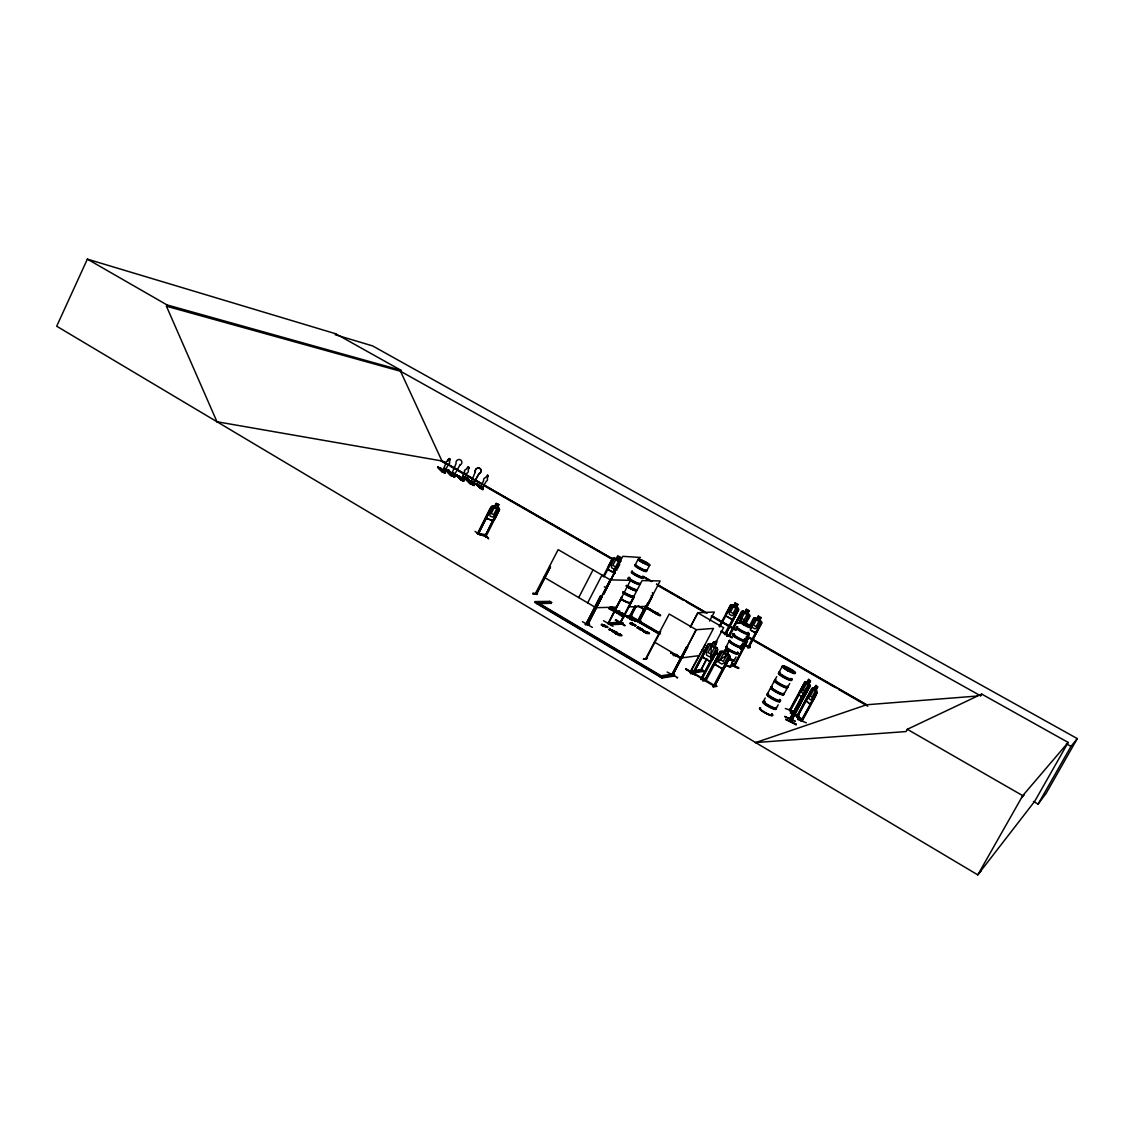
<?xml version="1.0" encoding="UTF-8"?>
<svg xmlns="http://www.w3.org/2000/svg" width="1134" height="1134" viewBox="0 0 1134 1134"><rect width="100%" height="100%" fill="white"/><g stroke="black" fill="none" stroke-linecap="round" stroke-linejoin="round"><path stroke-width="1.5" d="M817.118 692.775C817.713 690.393 813.858 686.439 811.816 688.352L796.578 716.532C804.077 725.618 802.447 717.085 801.639 721.054L817.118 692.775L810.045 704.214L806.104 700.642L813.064 687.828M809.832 686.651L809.747 684.964L809.832 686.651L790.625 721.904L791.39 720.799M710.749 660.853L711.344 644.58M444.216 470.922L443.975 470.142L443.224 471.772M453.798 474.14C455.216 473.218 451.871 473.629 454.805 473.601L453.614 475.968L454.805 473.601M454.323 473.856L453.416 473.317L454.167 473.955M463.126 478.661L462.842 480.334L463.636 478.746M469.178 467.874L468.385 466.74M471.659 483.849C474.962 480.051 472.127 483.453 473.006 481.511M473.133 481.624C474.012 483.594 471.546 479.625 471.602 483.779M482.772 487.11L481.936 488.641L482.772 487.11L481.723 486.954L482.446 487.166M482.021 487.393L482.46 487.223M488.272 476.011L487.223 478.477A2.027 1.857 -44.8 0 1 486.132 481.411L482.347 488.187L480.589 487.407L483.694 480.348A2.027 1.857 -44.8 0 1 485.465 477.683L487.549 475.203M472.467 481.865L473.36 481.837M589.326 623.771L589.567 624.664L585.045 624.593L589.368 623.813M637.195 621.46L640.597 621.389M716.645 686.297L716.376 685.432L712.974 686.651L716.631 686.325L712.974 686.651M727.163 634.133C719.452 633.906 733.003 634.275 724.442 634.36C725.973 631.822 725.023 633.325 725.051 633.807M724.924 634.601L727.461 634.303M727.305 633.693L724.739 633.92M747.476 647.642C751.629 645.813 750.609 648.691 747.604 647.557L760.106 624.182L760.871 624.607L760.106 624.182M747.774 647.202L750.184 646.862M483.552 534.667L488.272 538.551M488.456 538.168L483.665 534.171L488.626 538.778M748.284 637.96L734.279 666.31L747.504 641.376L746.881 640.937L733.528 665.771L734.265 666.268L731.869 663.943M748.27 639.406L748.454 637.918M472.765 482.191L472.821 482.347M472.651 481.794L473.36 482.163M715.483 660.342L714.689 664.269L722.358 668.762L725.306 666.055L722.344 668.762L714.689 664.269L714.859 663.418L727.915 654.247L730.112 657.04L714.477 686.339L704.554 680.528L720.232 651.355C725.916 653.51 724.144 645.955 729.261 650.59L727.433 653.949L729.559 655.183L721.904 650.902M732.238 619.433L734.619 617.25L732.252 619.561L725.873 615.904L726.54 612.644M487.152 514.992L486.401 518.351L492.851 520.832L495.331 518.125L499.484 509.776L499.13 508.358L497.316 507.635L498.932 504.573L496.153 503.482L494.637 506.614L492.737 505.863L491.306 506.629L477.57 533.675L490.129 508.358L491.05 508.783L478.321 533.958L491.05 508.783M487.209 514.964L486.571 518.323L492.794 520.662M645.189 631.978L641.943 629.795L644.254 632.049L647.925 632.248L645.133 632.559L647.925 632.248M637.634 627.272L642.694 629.54L640.115 629.625L637.195 627.91L637.918 626.733L637.762 628.236M806.331 722.797L797.641 719.438M790.497 713.059L799.342 716.787L790.398 713.102L799.357 716.05M638.555 627.116L640.568 628.293L640.129 629.427L642.411 630.079M670.959 674.787L674.461 674.248L670.917 675.51L674.475 674.22M699.593 670.336L702.527 670.279M626.989 617.279L627.442 616.187L624.947 615.393L630.093 617.548L627.541 617.605L627.527 616.031L625.231 616.244M731.118 664.907L738.73 668.408L731.288 665.105M798.846 694.561L799.952 690.889L798.846 694.561L802.716 697.963M627.541 617.605C625.699 613.962 635.976 616.698 628.023 616.272L630.093 617.548M469.136 467.846L468.115 470.071A2.027 1.885 -43.9 0 1 467.024 473.02L463.225 479.838L461.439 479.044L464.557 471.942A2.027 1.885 -43.9 0 1 466.329 469.263L467.917 466.825M616.868 633.041L612.119 631.496L612.034 629.951L609.95 629.483M614.585 631.964L612.133 631.284L612.133 629.781L609.057 629.696L609.894 628.463L609.766 629.88L614.883 631.397C621.701 637.11 608.207 628.647 615.946 633.651M634.487 619.164L643.658 624.536L634.686 618.725M685.914 668.819L695.468 675.127M801.88 697.013L800.973 700.925L808.216 687.615L805.735 692.789M442.671 470.879L445.747 463.693A2.041 1.899 -42.8 0 1 447.533 460.999L448.894 458.675M461.481 479.087L464.586 471.985M470.723 482.687L475.33 472.027A3.033 2.807 -44.8 0 1 477.244 468.214A3.033 2.807 -44.8 0 1 480.915 469.83A3.033 2.807 -44.8 0 1 479.058 473.686L473.317 483.821L470.667 482.63M795.997 724.754L796.238 724.031L785.664 719.395L796.025 724.47M785.749 719.282L796.025 724.669M613.579 559.558L441.948 460.957L400.529 371.257L401.011 370.294L335.692 333.765L87.361 259.133L56.7 326.223L217.09 421.82M981.236 870.699L977.777 874.867L216.977 421.749L166.429 306.208L167.024 304.933L401.011 370.294M799.612 704.767L798.775 702.711L800.363 699.253M335.692 333.765L335.225 334.728L372.618 345.913L1077.3 738.603L1046.044 793.474L1038.092 804.105L1033.485 801.454M442.175 471.659L437.625 467.165L440.998 468.64M438.461 467.307L441.707 469.575L440.559 468.838M438.745 467.605L441.821 469.207M439.184 468.073L442.203 469.618L442.076 471.007L444.755 472.439L445.123 471.687L444.315 471.971M439.567 468.47L442.629 470.086M439.992 468.937L442.543 470.27M440.814 469.221L441.381 468.753M442.246 470.156L441.778 471.106L444.755 472.439M447.561 461.028L448.54 459.072M442.515 471.461L442.685 470.624L441.906 471.701M444.046 468.597L448.979 470.723M444.032 472.127L444.826 470.539L443.975 470.142M445.648 469.207L450.07 472.127L449.135 471.517M444.429 472.254L444.684 471.22M444.897 471.305L445.336 471.772C443.805 476.124 433.968 459.596 444.897 473.006M446.3 469.887L451.46 472.892L447.533 471.177M446.867 470.497L451.46 472.892M451.573 473.445L448.454 469.759M449.418 471.191L445.067 469.022L449.107 470.454M450.935 473.02L450.226 474.437L454.677 476.436L455.244 475.302L454.578 474.607L454.011 475.727L454.72 476.989M451.346 474.976L451.913 473.856L448.199 470.185M452.409 475.444L453.529 473.02L453.813 473.969M454.181 476.152L454.578 474.607M454.195 476.975L455.556 475.429L454.876 474.735M459.766 476.606L456.719 475.018L459.667 476.79M460.149 477.697C451.757 471.546 461.042 479.554 461.34 479.668L460.9 477.783L457.909 476.252M457.456 475.784L460.503 477.371M458.306 476.649L461.354 478.25M458.746 477.116L461.254 478.463M459.313 476.138L463.735 481.213L464.132 479.98L463.466 479.413L463.211 480.447M461.056 478.364L460.588 479.299L463.551 480.632L464.132 479.98M462.048 479.98L462.8 478.364M464.742 477.556L469.278 479.923L465.408 478.236M466.684 479.554L470.482 481.567M467.336 478.364L464.897 476.96M468.016 479.044L467.477 478.08M468.47 479.512L464.146 477.371L468.144 478.775M469.745 480.816L465.861 479.129L470.567 481.241L469.93 482.687L473.899 484.813L473.771 482.999L473.899 484.813M469.476 482.829L470.185 481.426M470.61 483.382C472.127 481.284 471.163 484.913 463.367 476.819M472.85 484.36L473.969 481.95L472.779 481.426M473.374 484.53L473.771 482.999M474.083 483.127L474.069 485.224L470.298 484.005L464.642 478.25M482.886 489.548C484.09 491.334 468.994 479.356 478.676 485.097M476.195 483.793L479.072 485.962M476.507 484.105L479.54 485.692M476.96 484.572L482.673 488.981L482.786 487.847L482.233 489.123M477.371 484.983L480.405 486.571M477.825 485.451L480.405 486.812M478.307 484.445L477.428 484.572M480.192 486.727L479.725 487.648L482.673 488.981M480.49 488.031L480.66 487.195L480.674 488.471M481.185 488.329L481.964 486.812M482.319 488.782L482.786 487.847M487.251 515.006L491.419 506.742L492.766 506.019L499.031 508.443M477.967 532.626L478.917 533.065L478.08 533.76M480.051 535.035L475.089 531.435M496.21 503.51L494.679 506.756L492.794 507.267L489.874 513.05L489.987 516.055L492.539 517.033L495.147 515.077L498.067 509.294L497.231 507.748L498.733 504.602L496.153 503.482M499.371 509.79L485.834 536.751L486.316 535.829L485.054 536.467L497.514 511.207L498.265 511.491M478.619 533.193C500.746 540.975 459.582 527.027 486.146 535.687M533.178 593.677L537.445 593.819C533.845 592.572 539.741 593.266 532.725 593.507M532.64 593.55L533.405 593.266M535.248 593.847L535.999 592.898M536.141 592.954L535.39 593.833M586.59 622.949L586.93 624.451L610.149 579.772L558.155 549.65L535.248 593.862L536.453 594.457L550.444 566.929L536.056 594.358L536.722 593.408M551.62 602.48L537.147 602.707L536.694 603.586L551.181 603.345L551.62 602.48L549.749 601.374L535.248 601.573L534.794 602.452L661.972 678.004L674.021 676.077L674.489 675.198L672.505 674.035L660.427 675.921L659.96 676.814L665.134 675.992M549.749 601.374L549.31 602.239L551.181 603.345M578.723 597.59L593.039 569.863M587.667 602.834L602.026 575.08M603.104 576.511L611.708 559.927L612.53 560.366L603.912 576.937M582.507 621.73L592.359 627.385M586.278 623.941L600.354 596.172L601.389 596.682L600.354 596.172M600.496 596.172L586.023 623.828M612.828 572.216L620.695 557.318L617.704 555.745L616.216 558.864L614.203 559.076L611.339 564.604L611.595 567.765L614.373 569.24L617.094 567.652L619.972 562.124L618.994 560.338M587.582 624.48L588.574 623.728L587.681 624.494M603.217 594.046L622.764 556.34L640.469 557.446M587.582 624.721L601.998 596.796L587.71 624.749M603.515 594.23L615.195 571.55L603.827 594.216M616.612 570.26L619.731 564.236M609.1 608.731L613.593 609.653L609.1 608.731L612.672 610.673L609.383 608.193M603.543 620.737L613.04 626.308M611.155 608.221L614.543 610.064L610.007 609.128L614.259 610.588L611.113 608.745M603.005 624.678L601.218 624.919L604.479 626.705L604.535 625.585L605.896 625.94L601.516 624.21L605.032 626.096L601.927 625.217L603.983 626.28L603.401 625.741M609.964 607.271L614.855 609.312L614.529 608.434L612.856 609.001L613.508 608.037L612.53 607.243M612.261 608.604L612.303 607.229M638.102 559.346L635.465 564.42A6.492 0.879 27.5 0 0 642.156 568.899A6.492 0.879 27.5 0 0 646.437 569.679M621.687 596.668L608.164 623.686L622.353 596.853M607.696 623.388L608.575 622.424L608.434 623.643M606.151 627.116L607.087 626.422L607.555 627.428L606.151 627.116L607.555 627.428M608.122 623.657L630.518 580.324L610.418 579.899L587.639 624.494M606.619 627.385L607.087 626.422M609.142 622.864L608.717 623.686L610.56 624.777L622.807 624.097L623.232 623.289L621.418 622.226L609.142 622.864L610.985 623.941L623.232 623.289M615.89 610.078C616.953 610.461 612.842 608.207 616.131 609.525M617.591 611.084L620.298 613.225L617.307 611.609L620.071 611.396M610.56 624.777L610.985 623.941M616.598 613.125L618.285 612.544L618.611 613.423L616.598 613.125L618.611 613.423M617.208 613.48L618.895 612.899M609.894 628.463L609.057 629.696M617.307 611.609L619.447 611.028M618.824 614.43L620.1 613.778L618.54 612.913L619.433 614.784L620.496 614.699L618.739 612.899L620.766 614.16L619.107 613.891M612.133 629.781L609.653 630.036M612.133 631.284L612.672 630.093M621.333 615.464L624.409 616.315L620.879 614.6L624.125 616.853L621.234 615.478L623.176 616.91L620.567 615.28L623.7 616.4L621.517 614.954M613.933 631.581L614.883 631.397M646.919 570.43L649.754 565.044A6.506 0.865 27.5 0 0 641.575 559.913A6.506 0.865 27.5 0 0 640.682 561.132A6.506 0.865 27.5 0 0 649.768 565.044M617.562 633.949L620.369 634.246L618.299 634.402C609.823 629.54 622.41 633.296 615.79 633.665C609.808 628.505 621.928 635.905 615.238 631.808M620.794 623.02L621.262 622.013L620.397 622.779M620.085 622.793L642.099 580.58L660.116 580.962L638.881 622.07M634.076 596.569L620.369 622.991L634.402 596.753M625.415 614.798L625.77 615.705L625.415 614.798L624.678 615.918M615.79 633.665L616.726 633.481M617.35 634.586L618.299 634.402M618.966 635.536L621.673 635.763M619.433 634.43L620.369 634.246M615.351 620.142L624.877 625.628L615.805 619.632M635.21 605.825L629.739 616.258L638.47 621.361M625.77 615.705L627.556 617.42L629.498 617.194M635.338 605.825L629.767 616.258M621.035 635.38L621.971 635.196M634.501 620.241C637.577 621.049 634.005 622.07 634.7 620.241L633.339 620.298C622.594 614.231 637.237 623.799 629.894 618.753C639.987 620.822 625.217 615.96 632.092 619.731M631.865 620.085L632.432 619.079L629.568 617.761L632.361 619.518L630.788 618.838M630.022 618.625L632.786 619.561M632.46 620.482L634.7 620.241M632.8 623.998L629.639 623.289L632.588 625.018L632.815 623.998L634.076 624.338L630.958 622.722L633.793 624.877L632.531 624.536M634.345 625.458L635.196 624.791L635.635 625.755L634.345 625.458L635.635 625.755M634.785 625.713L635.919 625.217M637.691 620.879L645.586 606.038L637.932 620.936M659.35 634.189L638.343 621.9L651.086 597.561M651.355 596.98L652.844 594.202L652.39 592.586M639.363 621.149L638.414 621.829L652.957 594.216M652.333 596.626L639.08 622.013M649.881 609.582L647.089 607.2L646.593 608.32L649.881 609.582L649.343 608.887L648.917 609.667M640.724 620.851L640.951 621.673M648.818 608.207L648.393 608.986L647.854 608.292L649.172 608.689C660.172 616.046 643.602 607.087 653.227 611.339M649.612 610.078L649.073 609.383L650.859 610.035L649.172 608.689M639.548 629.285L640.072 627.995M640.568 628.293L640.115 629.625M651.001 610.517L653.864 611.254L651.185 610.035L652.971 611.836M642.964 630.419L645.586 631.369L643.644 631.681L642.737 630.433M652.773 611.864L652.929 610.687M644.254 632.049L644.537 631.454M657.933 613.196L655.65 612.941L657.933 613.196L655.962 613.763L654.176 612.558L656.827 612.884L653.794 611.651L655.296 612.729M645.133 632.559L646.04 632.389M655.962 613.763C657.238 611.609 652.291 611.623 656.402 613.395M646.678 633.467L649.172 633.693M655.395 613.437L657.366 612.87M648.563 633.325L649.456 633.155M643.559 659.308L647.5 658.259M645.898 659.407L660.683 631.369M661.972 678.004L662.44 677.111L674.489 675.198M676.36 654.573L675.524 655.736M690.365 626.918L697.793 612.856L723.605 627.712L714.944 644.013M675.921 654.361L675.099 655.48M690.521 626.762L697.949 612.714L714.335 612.048L709.53 621.106M667.161 672.037L677.622 677.551L677.126 678.16M676.133 655.537L676.644 654.573M672.391 673.78L686.807 646.635L672.15 674.007L673.114 674.248M672.816 674.22L696.333 629.753L669.202 614.033L645.402 659.152M687.615 647.06L672.405 675.226L687.615 647.06L686.68 646.649M702.286 679.025L685.914 668.777M690.28 673.171L690.748 673.539C699.125 674.588 688.593 668.706 690.379 672.391L713.513 628.434L696.021 629.739L673.171 674.432M705.064 645.189L689.996 672.193L692.293 673.157L703.023 671.441L703.463 670.605L701.592 669.499L690.563 671.2M690.748 673.539L694.221 672.391M692.293 673.157L692.746 672.306L703.463 670.605M713.697 641.674L711.868 645.033L709.657 645.218L706.34 651.469L706.539 655.083L709.572 656.855L712.62 655.126L715.951 648.861L714.916 646.805C721.167 633.849 710.564 647.613 709.601 643.573L707.928 644.169L692.491 673.398L693.172 672.377M708.055 644.268L703.293 653.198L702.4 657.068L710.068 661.505L712.96 658.84M707.829 646.678L693.172 673.794L707.829 646.678L706.936 646.153M719.126 626.507L730.523 605.145L731.926 604.635L738.262 608.249M726.611 612.686L730.594 605.23L731.912 604.748M719.863 626.932L730.409 607.243L729.658 606.803L730.409 607.243M733.755 605.684L735.271 602.891L733.783 605.839L731.926 605.995L729.162 611.226L729.332 614.245L731.869 615.691L734.421 614.231L737.199 609.001L736.335 607.285L737.851 604.479M700.911 670.548L701.025 669.329M706.978 659.01L700.755 670.548L706.539 658.755M700.798 670.577L701.422 669.584M698.076 670.818L701.592 669.499M736.476 607.243L737.993 604.436L735.243 602.891M700.656 679.365L704.384 679.053L700.656 679.365L704.129 678.189L704.37 679.082M715.653 651.285L701.266 678.557L715.653 651.285L716.546 651.809M737.029 611.013L737.78 611.439L737.029 611.013L724.782 633.722M712.818 658.755L717.581 649.81M706.411 679.606L702.513 680.428L705.646 679.847M702.556 680.428L703.293 680.216M714.902 653.227L717.198 654.545L717.227 653.227M717.198 654.545L717.666 654.006L715.185 652.702M716.206 652.702C718.758 653.397 718.517 655.395 716.305 653.382M727.333 636.075C736.405 634.572 720.629 637.634 730.027 635.323M720.274 651.355L704.653 680.485M732.139 637.96L728.552 635.961L741.622 611.51M728.638 636.004L741.693 611.595L743.011 611.113L749.333 614.699L749.857 616.173L745.676 623.969M702.981 680.655C707.772 677.678 704.129 681.491 706.284 680.145L703.023 680.797M726.242 646.635L729.205 641.079M744.868 612.062L746.385 609.256L749.135 610.815L747.618 613.622L748.355 615.379L745.548 620.624L742.983 622.084L740.431 620.638L740.247 617.605L743.039 612.374L744.91 612.218L742.997 610.999L741.593 611.51M725.973 648.691L724.201 652.234L721.961 652.404L718.63 658.67L718.843 662.299L721.89 664.07L724.966 662.341L728.297 656.076L727.263 654.006L729.091 650.632M742.983 622.084L748.993 610.857L746.413 609.397L738.985 623.346L737.072 622.254L737.71 619.065L736.944 622.297L738.929 623.431M744.925 623.53L748.242 617.449L745.01 623.53M713.91 684.723C716.787 686.524 712.832 683.178 713.555 685.815L728 658.5L729.006 659.01M713.711 685.787L714.094 684.823M729.545 655.197L730.069 657.054L714.576 686.297M749.333 626.011L753.543 618.257L754.946 617.746L761.353 621.404L761.793 622.949L748.667 647.5L761.679 622.935L761.24 621.475M750.084 626.45L753.415 620.355L750.169 626.436M743.663 641.475L745.18 638.626M734.492 659.818L736.037 656.955M756.789 618.824L758.32 616.003L761.084 617.576L759.567 620.383M758.362 616.145L756.832 618.966L754.961 619.121L752.168 624.366L752.338 627.4L754.904 628.874L757.469 627.4L760.276 622.155L759.411 620.426L761.056 617.576M740.998 649.47L749.262 634.09L748.242 633.027M747.632 637.265L749.361 634.133M734.761 665.403L732.224 663.291L735.498 664.141M747.745 646.961L748.27 646.125L748.029 647.046M763.522 701.096L765.223 697.991M767.562 693.611L770.794 687.601M774.352 680.995L771.262 686.807M775.032 679.748L776.719 676.629M779.072 672.235L782.318 666.197M776.506 707.928L778.193 704.824M784.118 693.866L787.365 687.856M788.031 686.594L789.732 683.476M785.323 708.537L794.183 711.443M794.381 714.633L789.491 710.267L804.601 682.285L805.863 681.633L809.832 684.993M800.108 690.96L804.729 682.413M790.554 709.771L789.973 709.274L790.341 710.834L800.235 692.42M808.641 684.015L810.47 680.839L808.67 679.365L802.248 689.075L801.71 692.378L803.283 693.739M808.769 679.394L806.926 682.583M810.47 680.839L805.537 691.896M789.618 719.339L805.792 689.472M790.044 719.339L804.403 692.591M801.299 698.771L790.044 719.566C788.612 717.241 791.121 724.626 791.589 721.111M806.005 690.195L807.833 686.765M806.118 690.252L807.904 686.949M794.069 714.335L800.732 702.003M794.906 714.888L795.019 713.555M790.497 721.791L809.648 686.609M790.979 722.089L808.528 688.295M796.933 716.858L811.122 690.45L797.131 716.986M795.161 721.196L784.6 716.433L795.132 721.224M797.386 717.057L808.244 697.013M814.269 688.692L816.026 685.446L809.449 695.199L808.911 698.516L810.512 699.905L812.78 698.062L816.083 691.995L815.8 690.181L817.557 686.935M816.012 690.167L817.77 686.921L815.941 685.418M801.029 718.261L792.638 714.25M801.214 720.671L815.814 694.433L801.454 720.714M815.502 694.306L816.282 694.844L802.036 721.238L796.621 716.56M1068.185 742.444L1022.74 795.657L977.777 874.867L1034.69 801.327L1068.185 742.444L981.69 694.079L907.313 729.304L906.066 731.558L755.754 742.543M980.754 695.752L981.69 694.079M459.809 465.181L454.11 475.429L451.474 474.296L456.095 463.551A3.062 2.835 -43.8 0 1 458.008 459.724A3.062 2.835 -43.8 0 1 461.722 461.354A3.062 2.835 -43.8 0 1 459.809 465.181L459.865 465.238M475.387 472.084L475.33 472.027A3.033 2.807 -44.8 0 1 477.286 468.271A3.033 2.807 -44.8 0 1 480.972 469.873A3.033 2.807 -44.8 0 1 479.002 473.629L473.317 483.821M1038.092 804.105L1070.978 746.37L1077.3 738.603M799.442 704.838C804.02 695.837 799.158 709.856 798.705 702.797M680.187 658.23L670.633 652.617L680.655 657.677L670.619 652.645M637.195 627.91L637.918 626.733M628.888 577.546L628.775 577.773A6.492 0.95 27.5 0 0 633.58 581.714A6.492 0.95 27.5 0 0 639.845 583.67M741.792 650.122L743.748 647.542M743.833 647.585L741.863 650.292L740.02 648.308L742.898 642.907L743.932 643.956M735.243 664.666L732.125 663.135M643.29 659.109L647.004 658.613M673.752 655.154L676.842 655.098M805.027 690.45L805.905 689.529M809.959 704.03L812.383 701.507M1021.451 797.925L1024.271 794.906M646.777 604.28L648.577 602.608M646.394 606.704L643.715 609.213L638.116 605.981M786.953 669.613C788.272 670.208 787.62 670.279 787.407 669.698M787.379 669.67L788.357 670.704L787.379 670.364M788.102 670.747L786.5 669.627L787.251 669.896M755.272 632.63L757.668 630.433M755.315 632.758L750.169 629.809L755.287 632.758L757.753 630.504M722.344 668.592L725.207 665.984M660.399 633.353L639.321 621.12M607.158 588.248L604.337 586.76M726.937 635.777L729.431 635.508M690.705 673.398L693.696 672.802M624.862 625.557L615.535 620.1M804.644 682.37L805.835 681.761M744.953 625.132L743.876 624.295M743.493 624.295L744.925 624.877M461.481 480.093L460.73 479.909M473.998 485.366L466.457 478.165M467.449 478.803L474.21 485.678L466.117 478.208L473.36 485.324M464.118 477.145L471.092 484.317L463.622 477.131M451.913 473.856L451.063 475.585M451.204 475.656L445.109 468.824M451.786 474.381L454.465 477.088L451.431 474.239M458.703 476.11L463.707 481.213L459.171 476.422M461.099 480.079L456.336 475.373M440.644 468.484C451.034 477.811 439.411 470.624 437.852 467.137M444.372 468.526L445.18 468.682M442.416 471.914L438.022 466.854M444.344 472.495L444.599 472.878M623.417 616.584L621.786 614.926L623.686 616.046M753.586 618.342L754.946 617.874M612.516 608.278L610.886 607.229M755.4 742.671L866.617 704.767L977.239 696.035M623.998 614.259L621.432 613.735L623.714 614.784L622.339 613.225L624.65 614.585L623.572 613.707M642.298 562.28L643.106 562.308M642.383 561.84L641.433 561.812L642.581 562.138M713.754 684.979L706.142 680.428M705.745 681.109L720.133 653.864L719.239 653.34M702.711 677.976C700.174 676.559 704.327 678.586 702.045 678.997L717.751 649.825L717.184 647.982L715.115 646.749M701.464 677.721L693.895 673.185M685.616 669.343L695.666 675.028M695 671.3L690.195 672.079M710.04 661.519L702.584 656.997M676.587 655.055L673.256 655.495L676.8 655.268M681.109 657.947L699.068 655.665M748.454 646.224L749.191 646.649M748.057 646.366L745.463 644.877M729.389 636.358L741.579 613.65L740.814 613.225M725.08 633.126L721.224 630.901M726.058 633.382L725.292 632.942M618.002 634.969L621.333 634.813M645.756 632.928L648.846 632.786M616.428 634.048L619.731 633.878M748.922 617.888L748.156 617.463M588.234 623.743L588.39 623.983M608.589 622.453L608.944 622.665M586.647 622.878L588.163 623.487M638.343 621.9L659.988 634.147M637.067 621.56L640.568 621.29M638.045 620.227L631.028 616.131M630.164 615.28L631.269 615.847M628.208 615.748L631.723 615.606L630.49 615.379M647.089 607.2L645.841 607.243L647.656 607.541M614.529 608.434L610.319 607.229M596.002 607.696L616.542 607.172M628.378 606.874L646.805 606.407M533.178 593.862L537.459 593.635M651.866 596.073L651.157 595.591M475.359 483.679L478.761 484.913M478.25 484.927L482.786 489.25M460.758 479.951L463.253 480.986M437.653 467.208L441.083 468.455M439.964 468.044L444.911 473.02M444.5 468.81L451.247 475.727L454.847 476.847M459.454 477.017L460.361 477.768M450.085 471.928L448.369 471.035L449.305 471.631M549.565 566.419L550.444 566.929M607.838 626.861L606.449 626.549M789.448 669.429L790.54 669.499M786.401 669.67L787.209 670.052M744.755 625.203L744.117 624.522M747.207 624.891L747.136 624.565M747.079 624.834L746.739 624.551M795.388 713.938L794.92 713.499M612.431 630.717L614.231 631.014M216.977 421.749L442.359 461.028L472.991 478.619M485.224 535.333L486.316 535.829M645.77 562.11L645.969 562.592M645.7 562.577L645.388 562.365M642.694 629.54L637.478 627.371M631.057 623.289L633.126 624.536L632.177 623.884M459.383 477.159L460.106 477.499L459.412 477.329M166.429 306.208L400.529 371.257L980.626 695.822M789.618 669.443L790.568 669.996L789.859 669.457M789.788 669.584L790.228 669.301M487.507 475.16L488.258 475.798M449.603 458.448L450.411 459.341L449.333 461.807A2.041 1.899 -42.8 0 1 448.242 464.784L444.429 471.645L442.629 470.837M718.729 654.842L718.346 655.254M484.856 536.283L497.514 511.207M479.087 485.593L478.931 485.508M631.057 623.771C628.746 623.161 633.708 625.656 631.737 624.154M631.34 623.232C629.044 622.651 633.977 625.117 632.007 623.615M646.862 607.824L648.662 608.49L648.124 607.796M649.343 608.887L651.114 609.539M646.593 608.32L648.393 608.986M477.612 533.675L485.763 536.708M743.62 624.423L744.428 624.877M801.525 719.906L797.5 716.305M790.497 709.714L790.058 709.345M642.893 562.691L641.801 562.138M615.053 611.41L614.203 610.787L616.527 611.736L613.551 610.39L617.165 612.133L613.933 611.269L616.244 612.317L615.62 611.779M807.224 697.041L805.905 700.684L810.045 704.214M658.542 614.628L657.621 614.472L659.761 615.464L657.054 614.104L660.385 615.776L657.266 613.65L660.64 615.28L658.967 614.855M719.551 654.545L718.219 654.304L718.843 654.899M444.755 468.923L448.313 470.043M451.786 474.763L454.011 475.727M460.886 479.2L463.551 480.632M655.523 613.437L653.538 612.147L655.424 612.672M731.387 664.396L738.815 667.756M790.313 669.981L789.888 669.712M747.731 637.195L744.499 644.523L742.628 646.408L741.593 645.345M612.53 608.604L610.333 607.3M604.252 626.152L605.584 626.549L604.493 625.642M717.638 653.978L716.064 653.156M717.397 654.516L715.781 653.666M468.243 479.866C468.101 480.603 468.654 479.299 468.484 479.994M716.164 652.56L717.198 653.099M612.601 608.15L611.198 607.37M790.228 718.417L791.234 721.082M806.43 690.932L806.288 693.016L805.735 689.6M623.218 613.508L621.106 612.814L622.112 613.763M619.036 560.253L621.063 561.316L614.132 557.644L612.629 558.197L608.519 566.149L607.909 569.594L614.883 573.294M618.469 561.33L615.691 559.856L612.828 565.398L615.606 566.872M608.037 569.523L614.883 573.152M615.167 632.333L616.159 633.637L614.43 632.644L616.57 633.608M638.499 620.071L639.293 620.539L638.343 620.071M1066.385 743.791L1070.978 746.37M652.929 610.574L650.845 610.106M623.303 614.231C615.152 611.198 627.4 616.91 623.728 614.741M789.831 710.38L803.921 684.369L789.916 710.408L793.318 713.499M797.641 716.036C796.919 715.242 798.379 715.993 796.961 716.674M747.519 613.579L749.418 614.628M744.414 613.154L746.98 614.6M741.622 618.384L744.188 619.844M725.902 615.904L732.281 619.561M476.053 480.377L612.374 558.693M643.006 576.299L650.661 580.693M656.784 584.208L704.271 611.495M711.925 615.89L733.372 628.208M748.681 637.01L866.617 704.767M642.694 576.285L651.894 581.572M656.487 584.208L707.063 613.267M711.656 615.904L736.179 629.994M748.426 637.039L866.433 704.838M441.112 461.028L445.775 463.735M450.326 466.329L454.932 468.966M457.994 470.738L462.601 473.374M465.677 475.146L481.014 483.963M484.09 485.735L612.998 559.813M645.232 578.326L648.294 580.098M659.038 586.264L683.589 600.382M686.665 602.14L705.079 612.729M711.216 616.258L735.768 630.362M748.043 637.421L751.119 639.179M754.181 640.951L835.517 687.686M838.593 689.444L867.751 706.213M907.313 729.304L1022.74 795.657M87.361 259.133L167.024 304.933M729.842 635.536L728.992 635.125M729.36 635.536L732.451 637.365M720.912 631.496L725.774 634.218L738.588 609.766L738.149 608.32L738.702 609.78L725.717 634.189M743.847 644.722L748.738 647.471M638.258 605.896L643.729 609.071M709.601 643.715L717.113 648.053M647.854 608.292L648.903 609.199M715.54 652.574L718.006 654.006M701.889 649.98L704.909 651.738M638.754 621.106L659.775 633.396M635.72 620.993L634.303 620.255L635.451 621.517M630.461 618.101L632.375 619.207M618.172 611.977L620.298 613.225M610.29 608.589L613.324 610.177M616.882 612.573L613.281 610.928L617.491 612.941M544.037 577.22L595.733 607.583M654.446 642.099L681.421 657.947M620.993 623.034L622.807 624.097M701.152 670.336L703.023 671.441M693.98 672.972L692.846 672.292M609.355 629.129L610.262 629.413M672.051 674.914L674.021 676.077M616.145 610.064L614.656 609.327L616.414 609.539M535.248 601.573L662.44 677.111M787.209 670.279L786.401 669.769M603.586 625.67L602.324 624.593L602.707 625.231M499.073 508.316L499.527 509.818M495.331 518.125L492.851 520.832M804.686 691.159L803.099 689.798L806.345 683.802L807.932 685.149L789.647 719.339M802.518 720.218L801.653 719.651M790.412 710.04L794.891 713.683M748.043 633.821L748.171 635.508L747.49 634.842M746.498 636.174L748.383 638.003M745.945 637.195L746.994 638.244M477.627 484.502L482.531 489.42M475.727 483.325L480.703 488.357M475.741 483.807L480.462 488.513M464.231 477.003L470.936 483.878M456.719 475.018L461.552 479.994M461.651 480.306L456.719 475.5M448.355 470.468L451.701 473.899M451.899 474.239L454.068 476.507M444.556 468.073L451.672 475.472M444.415 468.342L451.757 475.94M445.038 469.66L450.524 475.387M437.937 467.038L442.841 472.098M731.671 662.511L734.222 665.261M807.947 686.821L808.329 687.672M807.791 686.892L808.259 687.757M749.305 614.713L749.744 616.159M642.354 577.504A6.478 0.921 27.5 0 1 640.37 577.787A6.478 0.921 27.5 0 1 632.985 573.903A6.478 0.921 27.5 0 1 632.432 572.287M642.624 577.149A6.577 0.936 27.5 0 1 640.625 577.419A6.577 0.936 27.5 0 1 633.126 573.492A6.577 0.936 27.5 0 1 632.559 571.862M640.1 583.514A6.464 0.936 27.5 0 1 632.347 580.466A6.464 0.936 27.5 0 1 629.71 577.532M639.987 583.386A6.492 0.95 27.5 0 1 632.985 581.033A6.492 0.95 27.5 0 1 629.611 577.674M646.125 570.445A6.577 0.907 27.5 0 1 641.022 569.282A6.577 0.907 27.5 0 1 635.338 565.03M643.375 576.866A6.478 0.907 27.5 0 1 637.138 574.881A6.478 0.907 27.5 0 1 632.304 571.04M645.841 570.799A6.492 0.893 27.5 0 1 643.885 571.04A6.492 0.893 27.5 0 1 636.486 567.17A6.492 0.893 27.5 0 1 635.919 565.582M642.808 576.795A6.577 0.921 27.5 0 1 637.691 575.675A6.577 0.921 27.5 0 1 632.021 571.394M646.295 570.09A6.577 0.893 27.5 0 1 641.192 568.942A6.577 0.893 27.5 0 1 635.508 564.675M639.59 584.506A6.464 0.95 27.5 0 1 632.545 581.87A6.464 0.95 27.5 0 1 628.491 578.411M639.732 583.882A6.492 0.95 27.5 0 1 633.467 581.94A6.492 0.95 27.5 0 1 628.633 578.057M632.403 596.569A6.478 0.992 27.5 0 1 630.178 596.853A6.478 0.992 27.5 0 1 622.679 592.813M630.107 602.282A6.45 1.021 27.5 0 1 627.442 602.083A6.45 1.021 27.5 0 1 621.049 598.809M632.687 596.215A6.563 1.006 27.5 0 1 630.419 596.498A6.563 1.006 27.5 0 1 622.821 592.402M632.871 595.86A6.563 1.006 27.5 0 1 630.603 596.158A6.563 1.006 27.5 0 1 622.991 592.047M636.372 590.686A6.464 0.964 27.5 0 1 632.304 589.552A6.478 0.964 27.5 0 1 626.166 586.094A6.464 0.964 27.5 0 0 632.304 589.552A6.478 0.964 27.5 0 0 636.372 590.686M636.656 590.346A6.563 0.978 27.5 0 1 632.531 589.198A6.563 0.978 27.5 0 1 626.308 585.683M636.84 589.992A6.563 0.978 27.5 0 1 632.701 588.858A6.563 0.978 27.5 0 1 626.492 585.342M636.968 589.567A6.478 0.964 27.5 0 1 633.594 588.744A6.478 0.964 27.5 0 1 627.853 585.725M629.937 602.664A6.478 1.021 27.5 0 1 627.258 602.48A6.478 1.021 27.5 0 1 620.837 599.177M630.05 602.438A6.478 1.021 27.5 0 1 627.371 602.239A6.478 1.021 27.5 0 1 620.964 598.95M743.691 640.327A6.761 0.992 28.1 0 1 742.146 640.923A6.761 0.992 28.1 0 1 734.449 636.883A6.761 0.992 28.1 0 1 733.358 634.898M743.989 639.959A6.861 0.992 28.1 0 1 742.416 640.568A6.861 0.992 28.1 0 1 734.605 636.457A6.861 0.992 28.1 0 1 733.5 634.445M740.8 645.728A6.747 1.006 28.1 0 1 736.136 644.977A6.747 1.006 28.1 0 1 729.842 640.228M741.296 646.451A6.776 1.006 28.1 0 1 735.271 644.736A6.776 1.006 28.1 0 1 729.743 640.37L729.587 640.597A6.776 1.021 28.1 0 0 735.144 644.977A6.776 1.021 28.1 0 0 741.14 646.749A6.776 1.021 28.1 0 1 735.144 644.977A6.776 1.021 28.1 0 1 729.573 640.682M747.675 633.027A6.861 0.964 28.1 0 1 746.129 633.608A6.861 0.964 28.1 0 1 738.319 629.498A6.861 0.964 28.1 0 1 737.185 627.527M744.315 639.165A6.761 0.978 28.1 0 1 742.77 639.76A6.761 0.978 28.1 0 1 735.073 635.72A6.761 0.978 28.1 0 1 733.967 633.736M747.958 633.963A6.776 0.95 28.1 0 1 741.962 632.177A6.776 0.95 28.1 0 1 736.405 627.896M744.74 640.171A6.861 0.992 28.1 0 1 741.253 639.647A6.861 0.992 28.1 0 1 733.769 635.338A6.861 0.992 28.1 0 1 734.69 634.388M747.873 632.673A6.861 0.964 28.1 0 1 746.314 633.24A6.861 0.964 28.1 0 1 738.503 629.143A6.861 0.964 28.1 0 1 737.384 627.159M748.015 632.248A6.776 0.95 28.1 0 1 746.484 632.8A6.776 0.95 28.1 0 1 738.773 628.76A6.776 0.95 28.1 0 1 737.667 626.804M740.261 646.749A6.747 1.006 28.1 0 1 738.688 647.386A6.747 1.006 28.1 0 1 731.019 643.347A6.747 1.006 28.1 0 1 729.942 641.334M741.012 646.99A6.776 1.021 28.1 0 1 734.988 645.26A6.776 1.021 28.1 0 1 729.46 640.908M737.724 653.326A6.847 1.049 28.2 0 1 731.6 651.625A6.847 1.049 28.2 0 1 726.029 647.174M737.426 653.694A6.761 1.049 28.2 0 1 730.622 651.582A6.761 1.049 28.2 0 1 726.54 647.684M737.908 652.971A6.847 1.049 28.2 0 1 731.005 650.831A6.847 1.049 28.2 0 1 726.88 646.876M737.483 651.951A6.761 1.035 28.2 0 1 735.909 652.617A6.761 1.035 28.2 0 1 728.212 648.563A6.761 1.035 28.2 0 1 727.163 646.522M734.222 659.875A6.847 1.091 28.2 0 1 728.099 658.202M734.35 659.435A6.747 1.063 28.2 0 1 728.311 657.777M733.741 660.598A6.747 1.077 28.2 0 1 729.247 659.719M730.849 665.97A6.733 1.091 28.2 0 1 724.81 664.354M734.024 660.229A6.847 1.091 28.2 0 1 727.9 658.556M730.665 666.381A6.761 1.106 28.2 0 1 724.598 664.751M730.778 666.154A6.761 1.106 28.2 0 1 724.725 664.524M786.486 686.736A7.385 1.162 28.5 0 1 785.04 687.643A7.385 1.162 28.5 0 1 776.648 683.235A7.385 1.162 28.5 0 1 775.245 680.811M786.798 686.339A7.484 1.177 28.5 0 1 785.323 687.247A7.484 1.177 28.5 0 1 776.833 682.781A7.484 1.177 28.5 0 1 775.401 680.329M783.764 693.668A7.385 1.191 28.5 0 1 776.592 691.598A7.385 1.191 28.5 0 1 771.857 687.076M783.906 693.413A7.385 1.191 28.5 0 1 776.733 691.329A7.385 1.191 28.5 0 1 771.985 686.821A7.385 1.191 28.5 0 0 776.733 691.329A7.385 1.191 28.5 0 0 783.892 693.427M790.852 678.841A7.484 1.134 28.5 0 1 789.392 679.72A7.484 1.134 28.5 0 1 780.887 675.24A7.484 1.134 28.5 0 1 779.427 672.831M787.818 686.141A7.385 1.148 28.5 0 1 780.674 684.015A7.385 1.148 28.5 0 1 775.911 679.564M791.192 679.904A7.385 1.12 28.5 0 1 784.062 677.749A7.385 1.12 28.5 0 1 779.271 673.327M787.676 686.609A7.484 1.177 28.5 0 1 781.283 684.936A7.484 1.177 28.5 0 1 774.933 679.918M791.05 678.458A7.484 1.134 28.5 0 1 789.604 679.323A7.484 1.134 28.5 0 1 781.099 674.858A7.484 1.134 28.5 0 1 779.639 672.448M791.872 678.642A7.385 1.12 28.5 0 1 784.742 676.488A7.385 1.12 28.5 0 1 779.951 672.065M774.99 708.027A7.371 1.262 28.6 0 1 773.473 709.048A7.371 1.262 28.6 0 1 765.124 704.639A7.371 1.262 28.6 0 1 763.763 702.116M775.954 708.311A7.47 1.276 28.6 0 1 768.654 706.284A7.47 1.276 28.6 0 1 763.919 701.62M771.758 714.023A7.371 1.29 28.7 0 1 770.227 715.072A7.371 1.29 28.7 0 1 761.864 710.664A7.371 1.29 28.7 0 1 760.531 708.098M782.942 693.328A7.385 1.191 28.5 0 1 781.468 694.263A7.385 1.191 28.5 0 1 773.076 689.841A7.385 1.191 28.5 0 1 771.687 687.388M771.843 713.839A7.343 1.29 28.7 0 1 770.312 714.888A7.343 1.29 28.7 0 1 761.977 710.494A7.343 1.29 28.7 0 1 760.645 707.942M782.729 693.682A7.357 1.191 28.5 0 1 781.255 694.618A7.357 1.191 28.5 0 1 772.892 690.223A7.357 1.191 28.5 0 1 771.503 687.771M771.63 714.278A7.371 1.29 28.7 0 1 770.099 715.327A7.371 1.29 28.7 0 1 761.722 710.905A7.371 1.29 28.7 0 1 760.39 708.353M779.327 700.16A7.47 1.247 28.6 0 1 777.825 701.152A7.47 1.247 28.6 0 1 769.334 696.687A7.47 1.247 28.6 0 1 767.945 694.164M776.308 707.46A7.371 1.262 28.6 0 1 769.121 705.447A7.371 1.262 28.6 0 1 764.444 700.855M779.668 701.237A7.371 1.233 28.6 0 1 773.331 699.664A7.371 1.233 28.6 0 1 767.123 694.632M776.152 707.928A7.47 1.276 28.6 0 1 772.523 707.701A7.47 1.276 28.6 0 1 764.359 702.924A7.47 1.276 28.6 0 1 765.195 701.507M779.54 699.777A7.47 1.233 28.6 0 1 778.023 700.769A7.47 1.233 28.6 0 1 769.547 696.29A7.47 1.233 28.6 0 1 768.157 693.781M779.696 699.309A7.371 1.219 28.6 0 1 778.207 700.288A7.371 1.219 28.6 0 1 769.844 695.879A7.371 1.219 28.6 0 1 768.469 693.398M657.876 613.976L660.031 614.968L657.876 613.976M494.155 507.791L491.235 513.574L493.786 514.553L496.706 508.769L494.155 507.791M496.437 504.346L495.912 505.381L497.557 506.019L498.067 504.984L496.437 504.346M538.012 602.693L537.559 603.572L660.683 676.7L661.15 675.807L538.012 602.693M617.987 556.652L617.477 557.644L619.263 558.594L619.774 557.602L617.987 556.652M636.032 606.307L630.603 616.754L636.146 606.307M644.254 631.128L642.383 630.674L644.254 631.128M711.287 646.153L707.956 652.404L710.99 654.176L714.321 647.925L711.287 646.153M713.896 642.553L713.3 643.673L715.256 644.807L715.852 643.687L713.896 642.553M733.287 606.775L730.509 612.006L733.06 613.451L735.838 608.221L733.287 606.775M735.484 603.756L734.988 604.691L736.618 605.627L737.114 604.691L735.484 603.756M723.605 653.354L720.26 659.619L723.322 661.391L726.667 655.126L723.605 653.354M746.611 610.135L746.115 611.07L747.76 612.006L748.27 611.07L746.611 610.135M726.242 649.739L725.647 650.859L727.603 652.007L728.212 650.888L726.242 649.739M756.335 619.901L753.529 625.146L756.094 626.62L758.901 621.361L756.335 619.901M758.547 616.882L758.051 617.817L759.695 618.753L760.205 617.817L758.547 616.882M808.67 680.287L808.088 681.364L809.109 682.229L809.69 681.151L808.67 680.287M805.409 691.301L802.418 698.275L805.409 691.301M813.588 689.897L810.314 695.936L811.916 697.311L815.204 691.258L813.588 689.897M815.927 686.353L815.346 687.431L816.381 688.31L816.976 687.232L815.927 686.353M633.396 623.998L631.723 623.076L633.396 623.998M605.187 625.585L603.373 624.636L605.187 625.585M752.664 619.929L753.33 620.369L752.664 619.929M651.384 610.56L653.056 611.524L651.384 610.56M640.512 561.472A6.478 0.865 27.5 0 0 649.569 565.37A6.478 0.865 27.5 0 0 641.405 560.253A6.478 0.865 27.5 0 0 640.512 561.472M630.093 595.449A6.464 0.992 27.5 0 0 633.41 595.945A6.478 0.992 27.5 0 1 630.093 595.463A6.478 0.992 27.5 0 1 623.261 591.679A6.464 0.992 27.5 0 0 630.093 595.449M741.508 622.679A6.79 0.921 28.1 0 0 751.615 627.513A6.79 0.921 28.1 0 0 744.428 622.453A6.79 0.921 28.1 0 0 741.508 622.679M741.225 623.261A6.761 0.921 28.1 0 0 751.289 628.066A6.761 0.921 28.1 0 0 744.117 623.034A6.761 0.921 28.1 0 0 741.225 623.261M741.395 622.906A6.79 0.936 28.1 0 0 751.488 627.74A6.79 0.936 28.1 0 0 744.301 622.679A6.79 0.936 28.1 0 0 741.395 622.906M784.388 667.855A7.399 1.091 28.4 0 0 795.288 673.015A7.399 1.091 28.4 0 0 787.237 667.274A7.399 1.091 28.4 0 0 784.388 667.855M784.076 668.479A7.371 1.091 28.4 0 0 794.934 673.624A7.371 1.091 28.4 0 0 786.911 667.898A7.371 1.091 28.4 0 0 784.076 668.479M784.26 668.096A7.399 1.091 28.4 0 0 795.161 673.27A7.399 1.091 28.4 0 0 787.109 667.529A7.399 1.091 28.4 0 0 784.26 668.096"/></g></svg>
